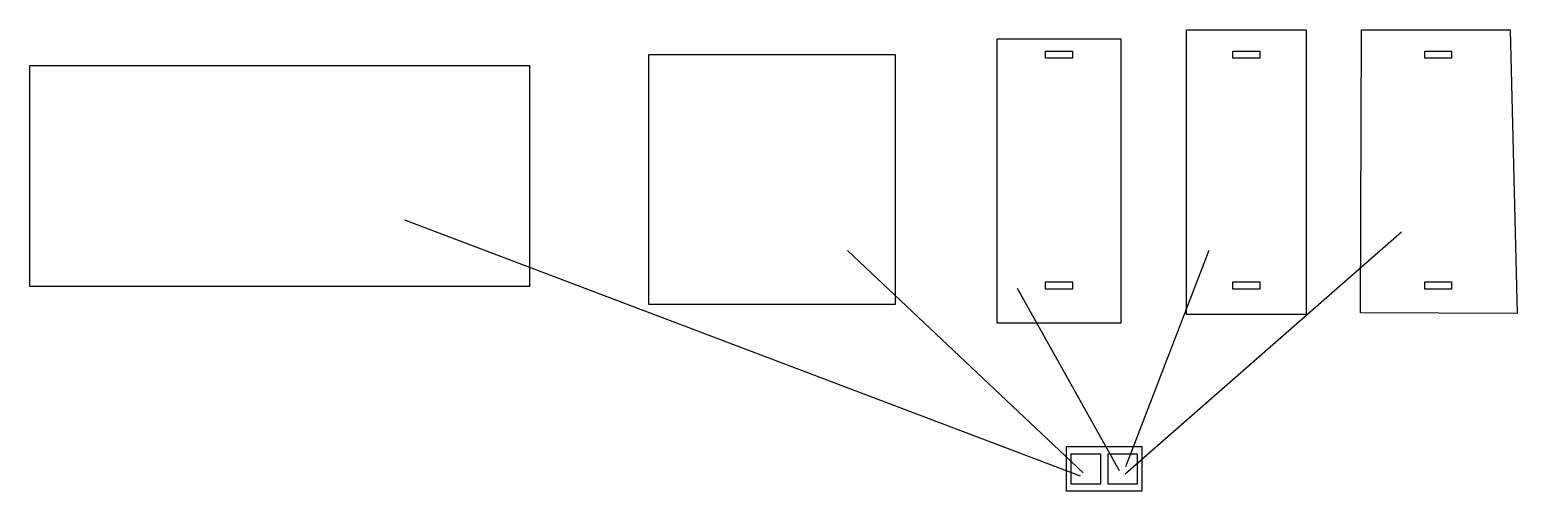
# Model space of a CAD drawing. Header units: millimetres. Extents: x 2.1 to 32, y 2.6 to 11.9.
import ezdxf

# ---------------------------------------------------------------- set-up
doc = ezdxf.new("R2010")
doc.units = ezdxf.units.MM
doc.layers.add('AREE LEONARDO', color=7, linetype='Continuous')

msp = doc.modelspace()

# ---------------------------------------------------------------- linework, layer by layer
at = {"layer": 'AREE LEONARDO'}
for p, q in [((23.244, 2.909), (9.662, 8.049)), ((24.148, 2.956), (29.702, 7.815)), ((23.299, 2.975), (18.559, 7.443)), ((24.157, 3.098), (25.832, 7.446)), ((24.033, 3.016), (21.978, 6.68))]:
    msp.add_line(p, q, dxfattribs=at)
at = {"layer": 'AREE LEONARDO', "color": 5}
for points in [[(21.568, 11.697), (24.058, 11.697), (24.058, 5.982), (21.568, 5.982)], [(25.378, 11.877), (27.782, 11.877), (27.782, 6.157), (25.378, 6.157)], [(28.898, 11.877), (31.884, 11.877), (32.029, 6.177), (28.879, 6.187)], [(14.568, 11.377), (19.518, 11.377), (19.518, 6.355), (14.568, 6.355)], [(2.118, 11.157), (12.167, 11.157), (12.167, 6.717), (2.118, 6.717)]]:
    msp.add_lwpolyline(points, close=True, dxfattribs=at)
at = {"layer": 'AREE LEONARDO', "color": 2}
for points in [[(22.544, 11.445), (23.083, 11.445), (23.083, 11.303), (22.544, 11.303)], [(26.311, 11.448), (26.85, 11.448), (26.85, 11.306), (26.311, 11.306)], [(30.169, 11.448), (30.708, 11.448), (30.708, 11.306), (30.169, 11.306)], [(22.544, 6.809), (23.083, 6.809), (23.083, 6.667), (22.544, 6.667)], [(26.311, 6.809), (26.85, 6.809), (26.85, 6.667), (26.311, 6.667)], [(30.169, 6.809), (30.708, 6.809), (30.708, 6.667), (30.169, 6.667)]]:
    msp.add_lwpolyline(points, close=True, dxfattribs=at)
at = {"layer": 'AREE LEONARDO', "color": 6}
msp.add_lwpolyline([(22.967, 3.504), (24.478, 3.504), (24.478, 2.604), (22.967, 2.604)], close=True, dxfattribs=at)
at = {"layer": 'AREE LEONARDO', "color": 1}
for points in [[(23.054, 2.751), (23.654, 2.751), (23.654, 3.351), (23.054, 3.351)], [(23.795, 2.751), (24.395, 2.751), (24.395, 3.351), (23.795, 3.351)]]:
    msp.add_lwpolyline(points, close=True, dxfattribs=at)

doc.saveas('drawing.dxf')
